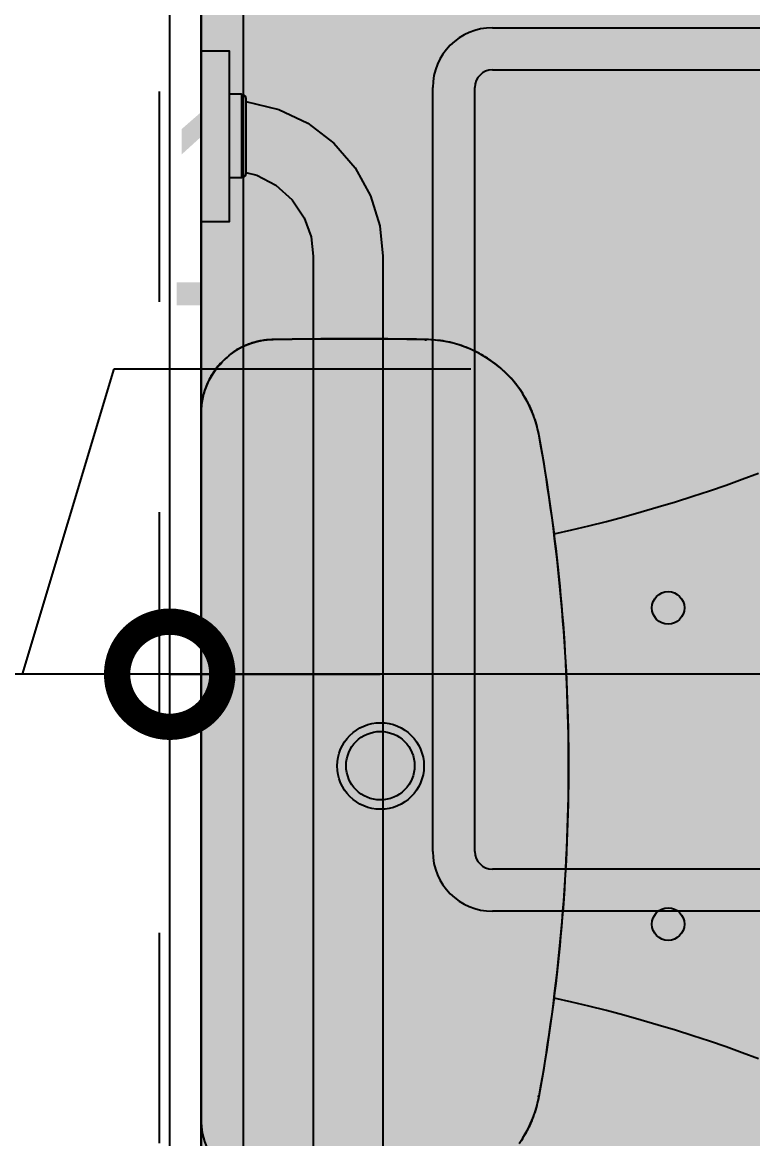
# Model space of a CAD drawing. Header units: metres. Extents: x -23 to 570, y -54 to 184.
# Drawn here: x 30.82 to 31.167, y -50.954 to -50.423 of the extents above; entities that cross this region are included whole.
import ezdxf
from ezdxf.xclip import XClip

# ---------------------------------------------------------------- set-up
doc = ezdxf.new("R2010")
doc.units = ezdxf.units.M
doc.header["$XCLIPFRAME"] = 0
doc.header["$PDMODE"] = 35
doc.linetypes.add('DASHEDX2', pattern=[1.5, 1, -0.5])
for name, color, linetype in [('1', 232, 'DASHEDX2'), ('ARQ-DIM', 2, 'Continuous'), ('PUC$0$ARQ-ALV ACAB', 4, 'Continuous'), ('PUC$0$ARQ-ALV OSSO', 5, 'Continuous'), ('PUC$0$ARQ-AUX', 7, 'Continuous'), ('PUC$0$ARQ-HID', 7, 'Continuous')]:
    doc.layers.add(name, color=color, linetype=linetype)
doc.layers.add('PUC$0$ARQ-FORRO', color=9, linetype='Continuous', lineweight=5)
doc.styles.add('Adesa', font='ARIALN.TTF')
doc.dimstyles.new('ADESA 1-0050', dxfattribs={"dimtxt": 0.1, "dimasz": 0.1, "dimexe": 0.05, "dimexo": 0.05, "dimgap": 0.03, "dimtad": 1, "dimdec": 1, "dimlfac": 100, "dimzin": 12, "dimtxsty": 'Adesa', "dimblk": 'DOTSMALL', "dimcen": 1, "dimdle": 0.05, "dimclrd": 1, "dimclre": 1, "dimclrt": 256, "dimazin": 3, "dimtm": 1e-09, "dimtfac": 1, "dimtdec": 1, "dimtmove": 1, "dimatfit": 0, "dimldrblk": 'DOTSMALL', "dimfxl": 0.8, "dimtvp": 2, "dimtolj": 1, "dimtzin": 0, "dimarcsym": 0})

# ---------------------------------------------------------------- blocks, each defined once
blk = doc.blocks.new('_DotSmall')
at = {"color": 0, "linetype": 'ByBlock', "const_width": 0.5}
blk.add_lwpolyline([(-0.0625, 0, 1), (0.0625, 0, 1)], format="xyb", close=True, dxfattribs=at)
blk = doc.blocks.new('*D465')
at = {"layer": 'ARQ-DIM', "color": 1, "lineweight": -2, "transparency": 16777216}
for p, q in [((30.88999603219435, -50.87060479688458), (30.88999603219435, -50.68284998330886)), ((32.76107946001204, -50.850536426942), (32.76107946001204, -50.68284998330886)), ((32.81107946001204, -50.73284998330886), (30.83999603219435, -50.73284998330886))]:
    blk.add_line(p, q, dxfattribs=at)
at = {"layer": 'Defpoints', "color": 0, "transparency": 16777216}
for p in [(30.88999603219435, -50.73284998330886), (32.76107946001204, -50.900536426942, 8.637677357379562e-06), (30.88999603219435, -50.92060479688458, 4.318356323904093e-06)]:
    blk.add_point(p, dxfattribs=at)
at = {"layer": 'ARQ-DIM', "color": 1, "lineweight": -2, "transparency": 16777216, "xscale": 0.1, "yscale": 0.1, "zscale": 0.1, "rotation": 180}
blk.add_blockref('_DotSmall', (30.88999603219435, -50.73284998330886), dxfattribs=at)
at = {"layer": 'ARQ-DIM', "color": 1, "lineweight": -2, "transparency": 16777216, "xscale": 0.1, "yscale": 0.1, "zscale": 0.1}
blk.add_blockref('_DotSmall', (32.76107946001204, -50.73284998330886), dxfattribs=at)
at = {"layer": 'ARQ-DIM', "transparency": 16777216, "insert": (31.8255377461032, -50.65179268453669), "char_height": 0.1, "attachment_point": 5, "style": 'Adesa'}
blk.add_mtext('\\A1;187', dxfattribs=at)
blk = doc.blocks.new('*D466')
at = {"layer": 'ARQ-DIM', "color": 1, "lineweight": -2, "transparency": 16777216}
for p, q in [((30.81998948801818, -50.73284998330886), (30.86355087955979, -50.58764534483683)), ((30.86355087955979, -50.58764534483683), (31.03303246209731, -50.58764534483683)), ((30.74998294384201, -50.87060576229284), (30.74998294384201, -50.68284998330886)), ((30.88999603219435, -50.87060479688458), (30.88999603219435, -50.68284998330886)), ((30.74998294384201, -50.73284998330886), (30.64998294384201, -50.73284998330886)), ((30.88999603219435, -50.73284998330886), (30.74998294384201, -50.73284998330886)), ((30.88999603219435, -50.73284998330886), (30.74998294384201, -50.73284998330886)), ((30.88999603219435, -50.73284998330886), (30.98999603219436, -50.73284998330886))]:
    blk.add_line(p, q, dxfattribs=at)
at = {"layer": 'Defpoints', "color": 0, "transparency": 16777216}
for p in [(30.74998294384201, -50.73284998330886), (30.74998294384201, -50.92060576229284), (30.88999603219435, -50.92060479688458, 4.318356323904093e-06)]:
    blk.add_point(p, dxfattribs=at)
at = {"layer": 'ARQ-DIM', "color": 1, "lineweight": -2, "transparency": 16777216, "xscale": 0.1, "yscale": 0.1, "zscale": 0.1}
blk.add_blockref('_DotSmall', (30.74998294384201, -50.73284998330886), dxfattribs=at)
at = {"layer": 'ARQ-DIM', "color": 1, "lineweight": -2, "transparency": 16777216, "xscale": 0.1, "yscale": 0.1, "zscale": 0.1, "rotation": 180}
blk.add_blockref('_DotSmall', (30.88999603219435, -50.73284998330886), dxfattribs=at)
at = {"layer": 'ARQ-DIM', "transparency": 16777216, "insert": (30.94829167082855, -50.5074407063648), "char_height": 0.1, "attachment_point": 5, "style": 'Adesa'}
blk.add_mtext('\\A1;14', dxfattribs=at)
blk = doc.blocks.new('PUC$0$ARQ-HID-BACIA CX')
blk.add_line((-7.45170828012e-05, -0.1749999984823489), (-7.45170828012e-05, 0.1750000015175601))
for points in [[(-0.1521222490318692, -0.1779879957163928), (-0.1527453457014474, -0.1770300984913717), (-0.1533485522957889, -0.1760595853655502), (-0.1539319945025852, -0.1750769433786843), (-0.1544957351656677, -0.174082628148625), (-0.1550398685507943, -0.1730771267151283), (-0.15556448892373, -0.172060941828903), (-0.1560696591283062, -0.1710345133967905), (-0.1565547821480564, -0.1699982341928319), (-0.1570185696842614, -0.1689523084595237), (-0.1574596391724583, -0.167897003283116), (-0.1578766394700821, -0.1668325229061622), (-0.1582682194345963, -0.1657591029930074), (-0.1586329650796046, -0.1646769634971008), (-0.1589699965913454, -0.1635864186376636), (-0.1592817020357344, -0.1624883953612937), (-0.1595723233719397, -0.1613841348338667), (-0.1598460711372098, -0.1602748939321543), (-0.1601071558688076, -0.159161898111023), (-0.1603597881039747, -0.1580464042473011), (-0.160608209801893, -0.1569296692177033), (-0.1613837656263257, -0.1524892806215519), (-0.1621511517516154, -0.1480475251719042), (-0.1629020727909278, -0.1436030360152074), (-0.1636286104204814, -0.1391545248527848), (-0.1643276852921289, -0.1347015203558897), (-0.1650013084087405, -0.1302445331305932), (-0.1656516478827825, -0.1257840580722416), (-0.166280400497925, -0.1213205193766669), (-0.1668874405664837, -0.1168540191651743), (-0.1674721396500729, -0.1123845652932403), (-0.168033932154124, -0.1079121734718171), (-0.1685725981252091, -0.1034369144001346), (-0.1690882318290789, -0.0989589294769928), (-0.1695810217972564, -0.0944783679563841), (-0.1700510308735872, -0.089995371236995), (-0.1704982904799763, -0.0855100492955501), (-0.1709226749287609, -0.081022512108774), (-0.1713241527980074, -0.0765328696533345), (-0.1717027240877229, -0.0720412319060131), (-0.1720584202198268, -0.0675477166989538), (-0.1723912726162382, -0.0630524536476571), (-0.1727013126988766, -0.058555552728734), (-0.1729883833581454, -0.0540571317744991), (-0.1732523274844411, -0.0495573046893299), (-0.1734929879681673, -0.0450561932331368), (-0.173710584762766, -0.0405539113105249), (-0.1739056520408653, -0.0360505728258147), (-0.1740788496627843, -0.0315462995389737), (-0.1742302718942881, -0.0270412073183763), (-0.1743581276859416, -0.0225354120322834), (-0.1744602489252855, -0.0180290315129526), (-0.1745345617656042, -0.0135221835925847), (-0.1745841141331255, -0.0090149841394975), (-0.174617044305073, -0.0045075504948784), (-0.1746416162463547, -3.4113725e-09), (-0.174617044305073, 0.0045075475490819), (-0.1745841141331255, 0.0090149811936442), (-0.1745345617656042, 0.0135221806467882), (-0.1744602489252855, 0.0180290295490693), (-0.1743581276859416, 0.0225354100684001), (-0.1742302718942881, 0.0270412033906098), (-0.1740788496627843, 0.0315462975750904), (-0.1739056520408653, 0.0360505688980482), (-0.173710584762766, 0.0405539073827583), (-0.1734929879681673, 0.0450561893054271), (-0.1732523274844411, 0.0495573046893299), (-0.1729883833581454, 0.0540571278467326), (-0.1727013126988766, 0.0585555488010243), (-0.1723912726162382, 0.0630524536476571), (-0.1720584202198268, 0.0675477166989538), (-0.1717027240877229, 0.0720412240505368), (-0.1713241527980074, 0.0765328617978582), (-0.1709226749287609, 0.081022512108774), (-0.1704982904799763, 0.0855100492955501), (-0.1700510308735872, 0.089995371236995), (-0.1695810217972564, 0.0944783679563841), (-0.1690882318290789, 0.0989589294769928), (-0.1685725981252091, 0.1034369065446583), (-0.168033932154124, 0.1079121734717603), (-0.1674721396500729, 0.1123845652932403), (-0.1668874405664837, 0.1168540191651743), (-0.166280400497925, 0.1213205193766669), (-0.1656516478827825, 0.1257840502167653), (-0.1650013084087405, 0.1302445331305932), (-0.1643276852921289, 0.1347015203558897), (-0.1636286104204814, 0.1391545091418322), (-0.1629020727909278, 0.1436030360152074), (-0.1621511517516154, 0.1480475251719042), (-0.1613837656263257, 0.1524892806215519), (-0.1606082225746093, 0.1569295960884176), (-0.1603597881039747, 0.1580464042472442), (-0.1601071558688076, 0.1591618824000704), (-0.1598460711372098, 0.1602748782212018), (-0.1595723233719397, 0.1613841348338667), (-0.1592817020357344, 0.1624883953612937), (-0.1589699965913454, 0.1635864186376636), (-0.1586329650796046, 0.1646769634971008), (-0.1582682194345963, 0.1657591029930074), (-0.1578766394700821, 0.1668325229061622), (-0.1574596391724583, 0.167897003283116), (-0.1570185696842614, 0.1689523084595237), (-0.1565547821480564, 0.1699982184818793), (-0.1560696591283062, 0.1710345133967905), (-0.15556448892373, 0.172060941828903), (-0.1550398685507943, 0.1730771267151283), (-0.1544957351656677, 0.174082628148625), (-0.1539319945025852, 0.1750769276677317), (-0.1533485522957889, 0.1760595853655502), (-0.1527453457014474, 0.1770300984913717), (-0.1521222490318692, 0.1779879800054402), (-0.1514792937089808, 0.1789327900008573), (-0.1508166996862172, 0.1798641357036388), (-0.1501348754485363, 0.1807816400507534), (-0.1494341666370573, 0.181684941690122), (-0.1487150131586574, 0.1825736792696659), (-0.1479777292325366, 0.1834475071482586), (-0.147222754765572, 0.184306063973878), (-0.1464504353988758, 0.185148972683379), (-0.1456610539297287, 0.185975887635692), (-0.1448549874211764, 0.1867864631897476), (-0.1440324872485661, 0.1875803379934666), (-0.1431939304749363, 0.1883571506946566), (-0.1423396313194871, 0.1891165713632574), (-0.141469841157587, 0.1898582543581995), (-0.1405849998960988, 0.1905818540382427), (-0.1396854217542227, 0.1912871347390421), (-0.1387715466388428, 0.191973829374291), (-0.13784378303491, 0.1926416865686349), (-0.1369024765835434, 0.1932904078138051), (-0.1359480671916273, 0.1939197731563524), (-0.1349809005002669, 0.1945294840881217), (-0.134001479260192, 0.1951192421007874), (-0.1330101176905885, 0.1956887329751851), (-0.1320073185421791, 0.1962376267811407), (-0.1309933960341638, 0.1967655935885375), (-0.1299688529172585, 0.1972723034672015), (-0.1289340662545015, 0.1977574421979113), (-0.1278895387966017, 0.1982207898272179), (-0.1268356476066046, 0.1986624249099975), (-0.1257728325913803, 0.1990825045557756), (-0.1247015965016587, 0.1994811858741343), (-0.1236224420881413, 0.1998586102637603), (-0.1225357464138739, 0.2002149348342925), (-0.1214420122295792, 0.2005503009843039), (-0.1203416794421201, 0.2008642373849909), (-0.1192351879583811, 0.201155487159582), (-0.1181230405290776, 0.2014227305874385), (-0.1170056142172484, 0.2016646950808365), (-0.1158834746174548, 0.2018800294972323), (-0.1147569359488827, 0.2020674455378355), (-0.1136265638061005, 0.2022259691232477), (-0.1124927980959782, 0.2023579726082687), (-0.1113562672569159, 0.2024678707727787), (-0.1102174740396293, 0.2025600783964307), (-0.1090769840386656, 0.2026389945479821), (-0.107935425692439, 0.2027090811401138), (-0.1067935433552307, 0.2027746770304191, -0.0087799301671618), (-0.0341536743944744, 0.2027260438204337), (-0.0335261200783208, 0.202702608224655), (-0.0328989385591712, 0.2026750512009414), (-0.0322723226345687, 0.2026393401891084), (-0.0316465865237348, 0.2025915317381361), (-0.0310218559143252, 0.2025301647287563), (-0.0303983193378699, 0.2024562132405379), (-0.0297762910135617, 0.2023708084625184), (-0.0291557709414079, 0.2022748459194474), (-0.0285371361844398, 0.2021682784784673), (-0.0279204495865031, 0.2020508547642237), (-0.0273060253667907, 0.2019223391122011), (-0.0266939892129798, 0.2017826529677507), (-0.0260845296565933, 0.20163190630754), (-0.0254778980729853, 0.2014702562411514), (-0.0248742829936859, 0.2012977813234045), (-0.024273810106358, 0.2011145443981093), (-0.0236767307863701, 0.2009205925981234), (-0.0230832335652451, 0.2007159416345132), (-0.0224935698183302, 0.2005006700619845), (-0.0219077395456324, 0.2002748721463092), (-0.0213261198101833, 0.2000386107313545), (-0.0207487734558356, 0.1997920115047975), (-0.0201759518579294, 0.1995350901775339), (-0.0196079063918333, 0.1992678467496773), (-0.0190448255890701, 0.1989903283540286), (-0.0184868351373098, 0.1987027078111794), (-0.0179339978803981, 0.198405299340294), (-0.0173862509744964, 0.1980984328715465), (-0.0168437201072749, 0.1977822655145758), (-0.0163071594048177, 0.1974562002527875), (-0.0157773858370405, 0.19711946724928), (-0.0152551535300134, 0.1967714066437054), (-0.0147397083576593, 0.1964133067347404), (-0.0142288507855994, 0.1960484511130005), (-0.0137202555917568, 0.1956802333458825)], [(-0.013082536801214, 0.1950046918345549, 0.0188278744993078), (-0.0134992207879918, 0.1954443008834516)], [(-0.0115545802915804, -0.1935180968035013, 0.2124883216887772), (-7.45170828012e-05, -0.1677243854491337), (-7.45170828012e-05, 0.1677243884843449, 0.212488321686947), (-0.0115545825464523, 0.1935180988348577), (-0.0124667723672118, 0.1943398056692729), (-0.0126367649533137, 0.1944937102324218), (-0.0127916750179154, 0.1946347003865583), (-0.0128632541512133, 0.1947002465112462), (-0.0129941578690875, 0.1948212366134214), (-0.0131080309064302, 0.1949282439613), (-0.0131576775397093, 0.1949757696150129), (-0.0132217154122572, 0.1950384249230694), (-0.0132398144380588, 0.1950565396598165), (-0.0132682826973962, 0.1950858563110103), (-0.0132776464294935, 0.1950958484814862), (-0.0132818522589489, 0.1951004774583964)], [(-0.0123079572033902, 0.1941967358594354, 0.0029194437955727), (-0.0115469047482364, 0.1935283422932628)]]:
    blk.add_lwpolyline(points, format="xyb")
at = {"ltscale": 0.0004660358492614}
blk.add_lwpolyline([(-0.1510458283253726, -0.1794170803397321), (-0.1525762957729384, -0.1771583470570306), (-0.1539935814653859, -0.1748281917506063), (-0.1552950773833857, -0.1724312805756369), (-0.156477735600717, -0.1699738350721134), (-0.1575387909884256, -0.1674622496008453), (-0.15847572979294, -0.164902305794925), (-0.1592864153237059, -0.1622993768027925), (-0.159969213640899, -0.1596578302711862), (-0.160534935459836, -0.1569164776967966, -0.0446233944362827), (-0.1745671777183588, 7.79359368e-08, -0.0446233944355422), (-0.160534939202698, 0.1569164538238681), (-0.159969213640899, 0.1596578302711862), (-0.1592864153237059, 0.1622993610918399), (-0.15847572979294, 0.164902305794925), (-0.1575387909884256, 0.1674622496007885), (-0.156477735600717, 0.1699738350721134), (-0.1552950773833857, 0.1724312805756369), (-0.1539935814653859, 0.1748281917506063), (-0.1525762957729384, 0.1771583470570306), (-0.1510458283253726, 0.1794170803397321), (-0.1494060754407585, 0.1815989870285364), (-0.1476619703604953, 0.1836975470750701), (-0.1458175665122425, 0.1857077486831429), (-0.143876571682533, 0.18762527133876), (-0.1418434477839696, 0.1894456059964398), (-0.1397230337922224, 0.1911643378764722), (-0.1375205143240379, 0.1927771778867679), (-0.1352414510592297, 0.1942800254668384), (-0.1328914056775972, 0.1956690471424451), (-0.1304761283904625, 0.1969408179242862), (-0.1280012751433972, 0.1980922427533471), (-0.1254725647258041, 0.1991206193444839), (-0.1228960929901106, 0.200023449655049), (-0.1202780814764495, 0.2007985341506639), (-0.1176250031002937, 0.2014438932504561), (-0.1149432679332847, 0.2019578930144519), (-0.1122394745785726, 0.2023392137221833), (-0.1095202216393289, 0.202586865583072), (-0.1067921106405052, 0.2027002250943326, -0.0087780226713145), (-0.0341551176481261, 0.2026515938098612, -0.1582159968596879), (-0.0137651091525939, 0.1956207348514169, -0.0396308164159575), (-0.0136405458781539, 0.195509967155516, -0.0176646005947514), (-0.0133426162285204, 0.1951747734289313), (-0.0132818522589489, 0.1951004774583964)], format="xyb", dxfattribs=at)
at = {"ltscale": 0.0031101841784222}
blk.add_lwpolyline([(-0.1067811728906065, 0.2020573591015875), (-0.1067919820310195, 0.2026977378270374)], dxfattribs=at)
at = {"ltscale": 0.0015604094661449}
blk.add_lwpolyline([(-0.0131008667087187, 0.1950782522064003), (-0.0133467118092128, 0.1952851655482561)], dxfattribs=at)
for points in [[(-0.0132818522589489, 0.1951004774583964), (-0.0132767666157392, 0.1950941359868636)], [(-0.011471137416514, 0.1936251298144214), (-0.0108669567426532, 0.193052103974054), (-0.010267929263641, 0.1924740506264868), (-0.0096792710181646, 0.1918859422646335), (-0.0091060095133813, 0.1912828770689145), (-0.0085502185960067, 0.1906632525214888), (-0.0080110812961323, 0.1900287025621026), (-0.0074875292684666, 0.1893810496622166), (-0.0069789969184697, 0.1887217706519948), (-0.0064856727776572, 0.1880511954616111), (-0.0060083738159378, 0.1873692926691035), (-0.0055475399401885, 0.1866760936964908), (-0.0051036110572937, 0.1859718499190137), (-0.0046768385426077, 0.1852570483765419), (-0.0042672852399761, 0.1845322232415754), (-0.0038751396809076, 0.1837978615540408), (-0.003500590396925, 0.1830543717987609), (-0.0031440144510668, 0.1823021467497199), (-0.0028054746871717, 0.1815416106029772), (-0.0024853481682783, 0.1807731718433558), (-0.0021835720505408, 0.1799972860887635), (-0.0019004605531734, 0.1792143932460988), (-0.0016360765200005, 0.1784249646440514), (-0.0013906713263836, 0.1776294401895768), (-0.0011645591915226, 0.1768282755005259), (-0.0009579286469332, 0.1760219261946929), (-0.0007708425364612, 0.1752108478899288), (-0.0006027352655451, 0.1743955276259896), (-0.0004533554588306, 0.1735764053097739), (-0.0003225145847949, 0.1727539679809809), (-0.0002119722709466, 0.1719286712575183), (-0.0001236138324785, 0.1711010021790855), (-5.92617407378e-05, 0.1702714320745429), (-1.62765544545e-05, 0.1694404322725802), (1.22545487216e-05, 0.1686084898130673), (3.35586103475e-05, 0.1677760603138552)], [(-0.1676498934503598, 0.1103951021522391), (-0.1677623839232396, 0.1104196583825399), (-0.1760184619280238, 0.1122755312315178), (-0.1842032435967979, 0.1142211058060809), (-0.1924767293451523, 0.1162955181072505), (-0.2008030981845295, 0.118493457830624), (-0.2090277228476012, 0.1207741471797874), (-0.2171457015148874, 0.1231331713749739), (-0.2253247329723322, 0.1256196664433276), (-0.2335057754326471, 0.1282185498633055), (-0.2414812242717303, 0.1308613846936453), (-0.2493140804387721, 0.1335638897496381), (-0.2570675962583238, 0.1363453580900398), (-0.2647880247963315, 0.1392226004420252)], [(-0.2647880247963315, -0.1392225533091675), (-0.2570675962583238, -0.1363453109571822), (-0.2493140804387721, -0.1335638426167236), (-0.2414812242717303, -0.1308613375607308), (-0.2335057754326471, -0.1282185027304479), (-0.2253247329723322, -0.1256196193104699), (-0.2171457015148874, -0.1231331242421163), (-0.2090277228476012, -0.1207741000468729), (-0.2008030981845295, -0.1184934106977096), (-0.1924767293451523, -0.116295470974336), (-0.1842032435967979, -0.1142210586731664), (-0.1760184619280238, -0.1122754840986602), (-0.1677623839232396, -0.1104196112496822), (-0.1676498934503598, -0.1103950550193815)], [(0, 0.1677243869667393), (0, -0.1677243869667393)]]:
    blk.add_lwpolyline(points)
at = {"ltscale": 0.0017895507812504}
for points in [[(-0.0004455628227191, 0.1677243869667393), (-7.70465473394e-05, 0.1677243869667393)], [(-0.0004455628227191, -0.1677243869667393), (-7.70465473394e-05, -0.1677243869667393)]]:
    blk.add_lwpolyline(points, dxfattribs=at)
for points in [[(-0.2141080816842518, 0.0751632667241609, 1), (-0.2295525837029615, 0.0751632667241609, 1)], [(-0.0646509142019056, -1.5564012e-09, 1), (-0.1058362529184649, -1.5564012e-09, 1)], [(-0.0688760498822774, 0.0001387356313955, 1), (-0.1014261049743226, 0.0001387356313955, 1)], [(-0.2141080816842518, -0.0751632195913032, 1), (-0.2295525837029615, -0.0751632195913032, 1)]]:
    blk.add_lwpolyline(points, format="xyb", close=True)
at = {"ltscale": 0.0033922924509014}
blk.add_lwpolyline([(-0.1598449399481012, -0.1567920569199543), (-0.1605324201313465, -0.1569160006825712)], dxfattribs=at)
blk = doc.blocks.new('PUC$0$VASO SANIT ACESSIVEL')
at = {"color": 1}
for points in [[(-0.1753461461493089, 0), (-0.2565768994892279, 0)], [(-0.2207220052630152, -0.01907059560529945), (-0.2207220052630152, -0.0131999816015016)], [(-0.1809189288959132, -0.01907059560529945), (-0.1809189288959132, -0.0131999816015016)], [(-0.1809189288959132, -0.01907059560529945), (-0.2207220052630152, -0.01907059560529945)], [(-0.2204446560865474, -0.02009570158988971), (-0.2207220052630152, -0.01907059560529945)], [(-0.2197162025083532, -0.02082413257638116), (-0.2204446560865474, -0.02009570158988971)], [(-0.2186912415939837, -0.02110135927432566), (-0.2197162025083532, -0.02082413257638116)], [(-0.2182373290483524, -0.02110135927432566), (-0.2195013469791594, -0.02642677103154778)], [(-0.1829496925650851, -0.02110135927432566), (-0.2186912415939837, -0.02110135927432566)], [(-0.184507439337608, -0.02110135927432566), (-0.188251348397535, -0.03675629253761148)], [(-0.1819247434715363, -0.02082411211973589), (-0.1829496925650851, -0.02110135927432566)], [(-0.1811961599113374, -0.02009557374913129), (-0.1819247434715363, -0.02082411211973589)], [(-0.1809189288959132, -0.01907059560529945), (-0.1811961599113374, -0.02009557374913129)], [(-0.2195013469791594, -0.02642677103154778), (-0.2242358619033622, -0.0354833177455296)], [(-0.2242358619033622, -0.0354833177455296), (-0.2312248413431375, -0.04323574765818261)], [(-0.188251348397535, -0.03675629253761148), (-0.19476142261985, -0.05056175025325516)], [(-0.2312248413431375, -0.04323574765818261), (-0.239693195305513, -0.04888287062378449)], [(-0.2579358405217462, -0.05319998967112038), (-0.9487171013847506, -0.05319998967112127), (-0.9607067840368115, -0.04888287062378449)], [(-0.2487625693763409, -0.05214847561801506), (-0.2579358405217462, -0.05319998967112038)], [(-0.239693195305513, -0.04888287062378449), (-0.2487625693763409, -0.05214847561801506)], [(-0.19476142261985, -0.05056175025325516), (-0.2041832230041436, -0.06294328094038093)], [(-0.2579358405217462, -0.08619998967115006), (-0.9522485269455458, -0.08619998967115006), (-0.9785926475832056, -0.07810658558606587), (-0.9962167563384723, -0.06294327448486037)], [(-0.2041832230041436, -0.06294328094038093), (-0.2159696727716804, -0.07308402015827653)], [(-0.2159696727716804, -0.07308402015827653), (-0.2293238360432595, -0.08041578763994117)], [(-0.2434803062871609, -0.08476492666319313), (-0.2579358405217462, -0.08619998967115006)], [(-0.2293238360432595, -0.08041578763994117), (-0.2434803062871609, -0.08476492666319313)]]:
    blk.add_lwpolyline(points, dxfattribs=at)
blk.add_lwpolyline([(-0.2415768689715936, 8.069545920363907e-09), (-0.1603461461493136, 1.001469573935765e-08), (-0.1603461461493136, -0.01319998749973639), (-0.2415768689715936, -0.01319998944488621)], close=True, dxfattribs=at)
at = {"layer": 'PUC$0$ARQ-HID'}
blk.add_lwpolyline([(0, -8.881784197001252e-16), (-1.072480203210435, -8.881784197001252e-16)], dxfattribs=at)
at = {"layer": 'PUC$0$ARQ-HID', "xscale": -1, "rotation": 270}
blk.add_blockref('PUC$0$ARQ-HID-BACIA CX', (-0.5003387253028966, 7.451908615729863e-05), dxfattribs=at)
blk = doc.blocks.new('PUC$0$ARQ-HID-CUBA Q')
for points in [[(-0.1815999232039758, 0), (0.1815999232038621, 0)], [(-0.1815999232039758, -0.1100000000000009), (0.1815999232038621, -0.1100000000000009)], [(-0.1815999232039758, -0.130000000000004), (0.1815999232038621, -0.130000000000004)], [(-0.2100000000000364, -0.5015999232039917), (-0.2100000000000364, -0.1384000767960117)], [(-0.1900000000000546, -0.5015999232039917), (-0.1900000000000546, -0.1384000767960117)], [(0.1899999999999409, -0.1384000767960117), (0.1899999999999409, -0.5015999232039917)], [(0.2099999999999227, -0.1384000767960117), (0.2099999999999227, -0.5015999232039917)]]:
    blk.add_lwpolyline(points)
for centre, radius, start, end in [((-0.1815999232039758, -0.1384000767960117), 0.02840007679601129, 90, 180), ((0.1815999232038621, -0.1384000767960117), 0.02840007679601129, 0, 90), ((-0.1815999232039758, -0.1384000767960117), 0.008400076796011291, 90, 180), ((0.1815999232038621, -0.1384000767960117), 0.008400076796011291, 0, 90)]:
    blk.add_arc(centre, radius, start, end)
blk = doc.blocks.new('PUC$0$planta tipo 5 puc')
at = {"layer": 'PUC$0$ARQ-FORRO'}
h = blk.add_hatch(color=256, dxfattribs=at)
h.dxf.hatch_style = 1
h.paths.add_polyline_path([(-29.38834153513634, 0.1856084022041193), (-30.6366845555415, 0.1856084022041196), (-30.6366845555415, 1.795038550576186), (-30.32668697174056, 1.795037589902135), (-30.32668455522804, 2.574816162691088), (-29.38834154572229, 2.574706871325393)])
at = {"layer": 'PUC$0$ARQ-ALV ACAB', "elevation": 4.318356323904093e-06}
blk.add_lwpolyline([(-30.6366845555415, 1.795038550576186), (-30.6366845555415, 0.1856084022041197), (-29.38834153513634, 0.1856084022041193), (-29.38834154292446, 0.2256047968852583), (-29.22834156956552, 0.2256047968852583), (-29.22834154963769, 0.1756047841986685), (-27.82511883816247, 0.1756011812692293), (-27.82511900716385, -0.05481320627855993), (-27.97511901520956, -0.05481320627856), (-27.9751188400493, 0.02558742676947649), (-30.79669443536004, 0.02560654861560134)], dxfattribs=at)
at = {"layer": 'PUC$0$ARQ-ALV OSSO', "elevation": 4.318356323904093e-06}
blk.add_lwpolyline([(-30.6516845555415, 1.085605700000688), (-30.6516845555415, 0.1706084134620897), (-29.37334153448521, 0.1706084134620896), (-29.37334154227332, 0.220604796885259), (-29.23334156789954, 0.220604796885258), (-29.23334154797172, 0.1706047968848228), (-27.83011884146222, 0.1706011939553962), (-27.83011900386408, -0.04981320627856066), (-27.97011900665173, -0.0498132062785601), (-27.97011883149153, 0.03058739225385804), (-30.79169065156003, 0.03060651411398684)], dxfattribs=at)
at = {"layer": 'PUC$0$ARQ-FORRO', "elevation": 4.318356323904093e-06}
blk.add_lwpolyline([(-29.38834153513634, 0.1856084022041193), (-30.6366845555415, 0.1856084022041196), (-30.6366845555415, 1.795038550576186), (-30.32668697174056, 1.795037589902135), (-30.32668455522804, 2.574816162691088), (-29.38834154572229, 2.574706871325393)], close=True, dxfattribs=at)
at = {"layer": 'PUC$0$ARQ-HID', "lineweight": -2, "elevation": -4.31835632350037e-06}
blk.add_lwpolyline([(-30.23674412082346, 0.4256057000007648), (-30.23674383076104, 0.185605700000688), (-30.63668414665076, 0.185605700000688), (-30.6366845555415, 1.085605700000688), (-30.23674423965178, 1.085605700000801), (-30.23674412082346, 0.8456057000007238)], dxfattribs=at)
at = {"layer": 'PUC$0$ARQ-HID', "elevation": -4.31835632350037e-06}
for points in [[(-30.6366845555415, 1.085605700000688), (-30.63668414665076, 0.185605700000688), (-30.23674383076163, 0.1856061833659154)], [(-30.6166845555415, 1.085605709087148), (-30.61668415573723, 0.2056057241725598), (-30.23674385493349, 0.2056061833659008)]]:
    blk.add_lwpolyline(points, dxfattribs=at)
at = {"layer": 'PUC$0$ARQ-HID', "lineweight": -2, "xscale": -1.000000000000007, "rotation": 90}
blk.add_blockref('PUC$0$ARQ-HID-CUBA Q', (-30.63674412082346, 0.6356057000006875), dxfattribs=at)
blk = doc.blocks.new('PUC$0$pl forro pcd 5')
at = {"layer": 'PUC$0$ARQ-FORRO'}
h = blk.add_hatch(color=256, dxfattribs=at)
h.dxf.hatch_style = 1
h.paths.add_polyline_path([(2.022511070254303, 1.079545752610393), (0.1800101959501106, 1.079553573246137), (0.1800092889718385, -0.2690359823768631), (0.4900082775237351, -0.2690361070616589), (0.4900104169908985, -1.21903311018972), (2.019880447937155, -1.219039102694978)])
at = {"layer": 'PUC$0$ARQ-FORRO', "elevation": 3.025539637924273e-05}
blk.add_lwpolyline([(2.022511070254303, 1.079545752610393), (0.1800101959501106, 1.079553573246137), (0.1800092889718385, -0.2690359823768631), (0.4900082775237351, -0.2690361070616589), (0.4900104169908985, -1.21903311018972), (2.019880447937155, -1.219039102694978)], close=True, dxfattribs=at)
blk = doc.blocks.new('PUC')
at = {"layer": 'PUC$0$ARQ-ALV ACAB', "elevation": -2.894128316739805e-09}
blk.add_lwpolyline([(30.90498944875129, -50.27613212948993), (30.90498703255434, -51.62472446773176)], dxfattribs=at)
at = {"layer": 'PUC$0$ARQ-ALV OSSO'}
blk.add_line((30.88998903986055, -51.99994685561686, -1.295506897170975e-05), (30.88998903986055, -50.26113484295134, 8.633818519087724e-06), dxfattribs=at)
at = {"layer": 'PUC$0$ARQ-AUX', "xscale": -1, "rotation": 180}
blk.add_blockref('PUC$0$planta tipo 5 puc', (61.54167359540205, -49.99990830504068, -8.63671264780692e-06), dxfattribs=at)
at = {"layer": 'PUC$0$ARQ-FORRO'}
blk.add_blockref('PUC$0$pl forro pcd 5', (30.72497925279994, -51.3556884230125, -2.593704005533864e-05), dxfattribs=at)
at = {"layer": 'PUC$0$ARQ-HID', "rotation": 90.00000000000001}
blk.add_blockref('PUC$0$VASO SANIT ACESSIVEL', (30.90498944875005, -50.27613484976636, 4.318356323904093e-06), dxfattribs=at)
blk = doc.blocks.new('est-lo-07-6sb-r00')
at = {"layer": '1'}
blk.add_lwpolyline([(3088.508629, -115.5752749999999), (3088.508629, 270.5001770000001)], dxfattribs=at)

msp = doc.modelspace()

# ---------------------------------------------------------------- block references
msp.add_blockref('PUC', (0, 0))
at = {"linetype": 'Continuous'}
ref = msp.add_blockref('est-lo-07-6sb-r00', (0, -50), dxfattribs=dict(at, xscale=0.01, yscale=0.01, zscale=0.01))
XClip(ref).set_block_clipping_path([(-2376.938745374719, -332.406408918996), (3843.23007627645, 424.4148867242975)])

# ---------------------------------------------------------------- dimensions: what is measured, and where the dimension line sits
at = {"layer": 'ARQ-DIM'}
dim = msp.add_linear_dim(base=(30.74998294384201, -50.73284998330886, -8.637677357379562e-06), p1=(30.88999603219435, -50.92060479688458, -4.319321033475469e-06), p2=(30.74998294384201, -50.92060576229284, -8.638642066952205e-06), angle=180, dimstyle='ADESA 1-0050', dxfattribs=at)
dim.commit()
dim.dimension.update_dxf_attribs({"geometry": '*D466', "text_midpoint": (30.89355087955979, -50.5074407063648, -8.637677357379562e-06)})
dim = msp.add_linear_dim(base=(30.88999603219435, -50.73284998330886, -8.637677357379562e-06), p1=(32.76107946001204, -50.900536426942), p2=(30.88999603219435, -50.92060479688458, -4.319321033475469e-06), angle=180, dimstyle='ADESA 1-0050', override={"dimdec": 0}, dxfattribs=at)
dim.commit()
dim.dimension.update_dxf_attribs({"geometry": '*D465', "text_midpoint": (31.8255377461032, -50.65179268453669, -8.637677357379562e-06)})

doc.saveas('drawing.dxf')
